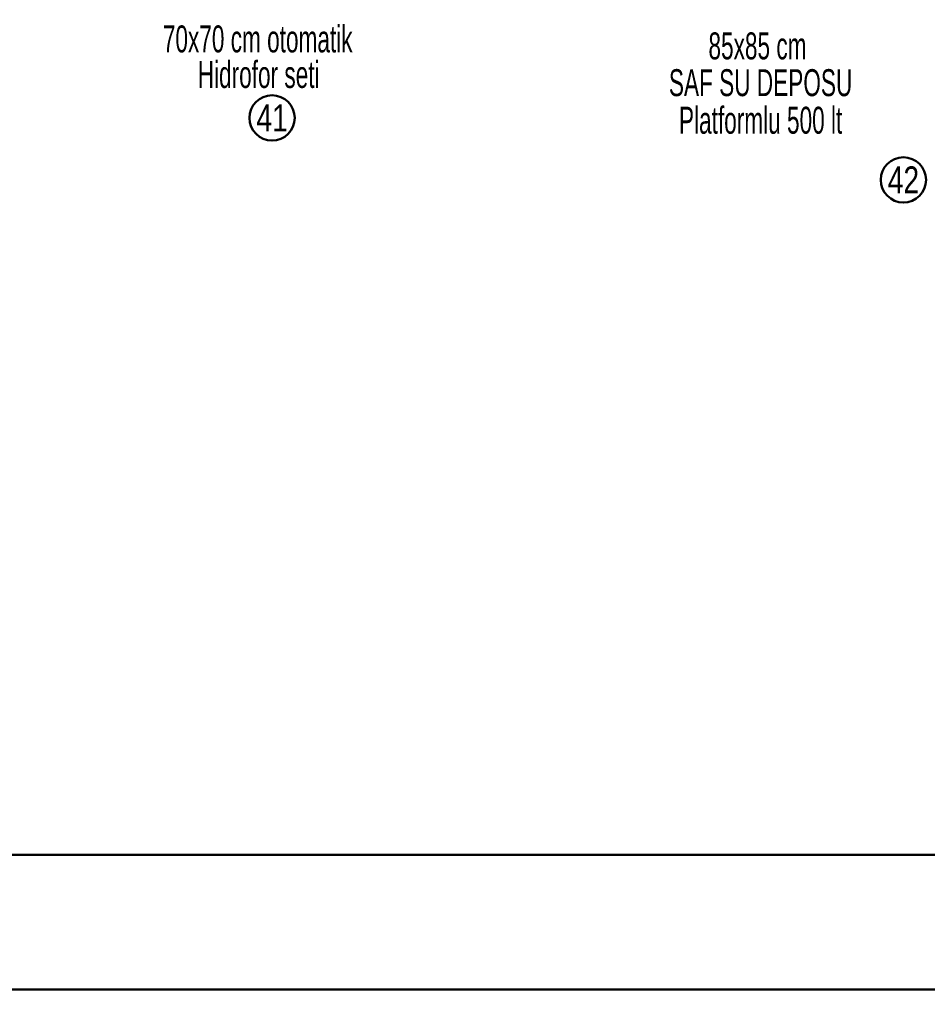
# Model space of a CAD drawing. Header units: centimetres. Extents: x 405464 to 563355, y 50011 to 66875.
# Drawn here: x 521677 to 522351, y 50011 to 50731 of the extents above; entities that cross this region are included whole.
import ezdxf
from ezdxf.enums import TextEntityAlignment as Align

# ---------------------------------------------------------------- set-up
doc = ezdxf.new("R2010")
doc.units = ezdxf.units.CM
for name, color, linetype, lineweight in [('0-KRCN-IST-YAZI', 81, 'Continuous', 30), ('0-KRCN-Z-ANTET', 71, 'Continuous', 30), ('0-MEK-IST-YAZI', 81, 'Continuous', 30)]:
    doc.layers.add(name, color=color, linetype=linetype, lineweight=lineweight)
doc.styles.add('TROMANT', font='arial.ttf', dxfattribs={"width": 0.8})

msp = doc.modelspace()

# ---------------------------------------------------------------- linework, layer by layer
at = {"layer": '0-KRCN-Z-ANTET'}
for points in [[(405464.07, 50011.26), (563355.41, 50011.26), (563355.41, 59011.26), (405464.07, 59011.26)], [(503064.07, 50111.26), (544661.78, 50111.26), (544661.78, 58911.26), (503064.07, 58911.26)]]:
    msp.add_lwpolyline(points, close=True, dxfattribs=at)
at = {"layer": '0-MEK-IST-YAZI'}
for centre in [(521864.8, 50658.01), (522332.91, 50612.06)]:
    msp.add_circle(centre, 16.8, dxfattribs=at)

# ---------------------------------------------------------------- texts
at = {"layer": '0-KRCN-IST-YAZI', "style": 'TROMANT', "width": 0.6}
for s, p in [('70x70 cm otomatik', (521854.14, 50716.66)), ('85x85 cm ', (522227.02, 50711.49)), ('Hidrofor seti', (521854.83, 50690.28)), ('SAF SU DEPOSU', (522227.02, 50684.19)), ('Platformlu 500 lt', (522227.02, 50656.33))]:
    msp.add_text(s, height=20, dxfattribs=at).set_placement(p, align=Align.MIDDLE_CENTER)
at = {"layer": '0-MEK-IST-YAZI', "color": 1, "style": 'TROMANT', "width": 0.75}
for s, p in [('41', (521864.8, 50658.01)), ('42', (522332.91, 50612.06))]:
    msp.add_text(s, height=20, dxfattribs=at).set_placement(p, align=Align.MIDDLE_CENTER)

doc.saveas('drawing.dxf')
